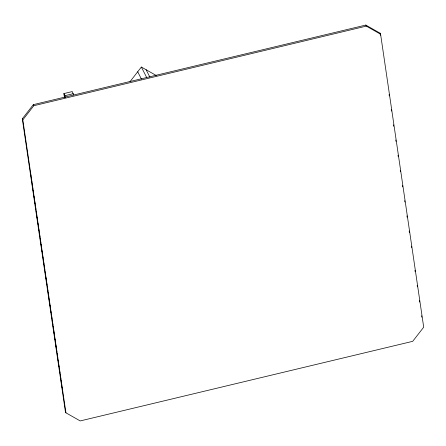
<?xml version="1.0" encoding="UTF-8"?>
<svg xmlns="http://www.w3.org/2000/svg" width="446" height="446" viewBox="0 0 446 446"><rect width="100%" height="100%" fill="white"/><g stroke="black" fill="none" stroke-linecap="round" stroke-linejoin="round"><path stroke-width="0.67" d="M22.3 118.814L33.288 104.671L365.792 25.071L380.059 33.171L380.589 34.219L423.7 327.186L412.712 341.329L80.208 420.929L65.941 412.829L65.411 411.781L22.3 118.814L22.83 119.862L65.941 412.829M22.83 119.862L33.818 105.713L366.322 26.113L380.589 34.219M130.037 81.635L141.371 67.045L156.34 75.547M64.469 97.629L63.873 93.582L72.291 91.569L73.545 94.981M63.873 93.582L64.938 95.673L73.35 93.66M365.792 25.071L366.322 26.113M146.126 69.743L149.867 77.125M141.371 67.045L146.673 77.498M137.708 71.761L141.449 79.137M33.288 104.671L33.818 105.713M380.059 33.171L380.36 35.24M389.085 94.524L389.286 95.901M391.315 109.688L391.521 111.065M393.55 124.852L393.751 126.235M395.78 140.022L395.981 141.399M398.01 155.186L398.217 156.563M400.246 170.35L400.447 171.727M402.476 185.514L402.677 186.891M404.706 200.678L404.912 202.06M406.936 215.847L407.142 217.224M409.172 231.011L409.372 232.388M411.402 246.175L411.608 247.552M414.953 270.304L415.154 271.681M417.183 285.468L417.389 286.845M419.418 300.632L419.619 302.009M421.648 315.796L421.849 317.178M64.938 95.673L65.228 97.663M30.802 174.865L31.008 176.242M31.209 177.614L31.41 178.991M31.716 181.054L31.917 182.431M32.118 183.808L32.324 185.185M32.525 186.562L32.831 188.625M33.032 190.002L33.233 191.379M33.439 192.756L33.64 194.127M33.941 196.195L34.147 197.567M34.348 198.944L34.548 200.321M34.755 201.698L35.056 203.761M35.256 205.138L35.463 206.515M35.663 207.892L35.864 209.263M36.171 211.332L36.371 212.709M36.578 214.08L36.778 215.457M36.979 216.834L37.286 218.897M37.486 220.274L37.687 221.651M37.893 223.028L38.094 224.405M38.401 226.468L38.601 227.845M38.802 229.222L39.003 230.593M39.209 231.97L39.51 234.033M39.716 235.41L39.917 236.787M40.118 238.164L40.324 239.541M40.625 241.604L40.826 242.981M41.032 244.358L41.233 245.729M41.433 247.106L41.74 249.175M41.941 250.546L42.147 251.923M42.348 253.3L42.548 254.677M42.855 256.74L43.056 258.117M43.256 259.494L43.463 260.871M43.663 262.242L43.964 264.311M44.171 265.688L44.371 267.059M44.572 268.436L44.778 269.813M45.079 271.876L45.286 273.253M45.486 274.63L45.687 276.007M45.893 277.384L46.194 279.447M46.395 280.824L46.601 282.195M46.802 283.572L47.003 284.949M47.309 287.012L47.51 288.389M47.711 289.766L47.917 291.143M48.118 292.52L48.424 294.583M48.625 295.96L48.826 297.337M49.032 298.708L49.333 300.777M49.534 302.154L49.74 303.525M49.941 304.902L50.142 306.279M50.348 307.656L50.649 309.719M50.85 311.096L51.056 312.473M51.357 314.536L51.965 318.661M52.171 320.038L52.372 321.415M52.572 322.793L52.879 324.855M53.08 326.232L53.28 327.609M53.587 329.672L54.195 333.803M54.395 335.175L54.596 336.552M54.903 338.62L55.103 339.991M55.31 341.368L55.51 342.745M55.811 344.808L56.419 348.939M56.625 350.316L56.826 351.688M57.133 353.756L57.333 355.127M57.534 356.505L57.735 357.882M58.041 359.944L58.242 361.321M58.448 362.698L58.649 364.075M58.85 365.452L59.056 366.829M59.357 368.892L59.558 370.269M59.764 371.641L59.965 373.018M60.271 375.086L60.472 376.457M60.673 377.834L60.879 379.212M61.08 380.589L61.28 381.966M61.587 384.028L61.788 385.405M61.988 386.782L62.195 388.154M62.496 390.222L62.696 391.594"/></g></svg>
